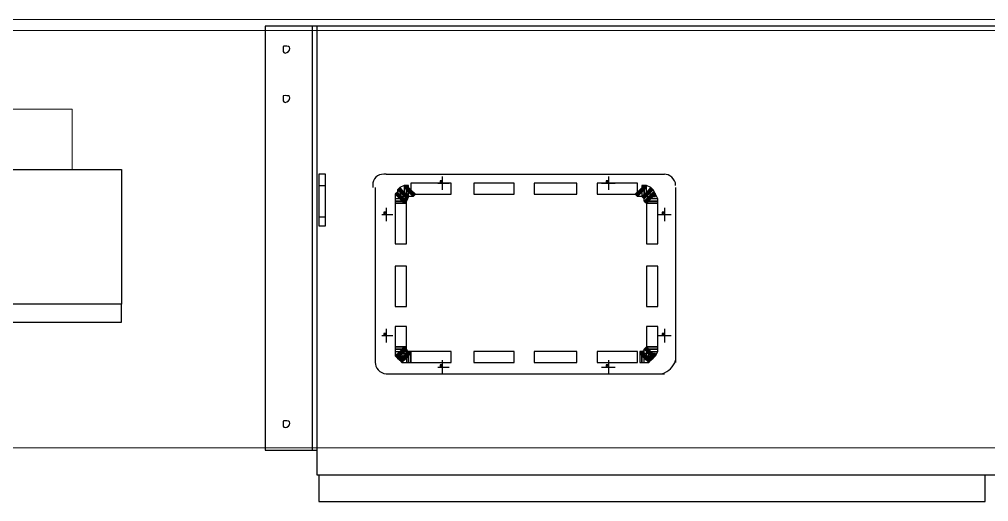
# Model space of a CAD drawing. Extents: x 1264 to 8183, y -10806 to -8316.
# Drawn here: x 4521.8 to 4638.4, y -8929 to -8870.9 of the extents above; entities that cross this region are included whole.
import ezdxf

# ---------------------------------------------------------------- set-up
doc = ezdxf.new("R2010")
doc.units = 0
doc.header["$LTSCALE"] = 200
doc.header["$MEASUREMENT"] = 0
doc.layers.get('0').update_dxf_attribs({"linetype": 'CONTINUOUS'})
doc.layers.add('Smc_Unit', color=129, linetype='CONTINUOUS')

# ---------------------------------------------------------------- blocks, each defined once
blk = doc.blocks.new('CHILLER')
at = {"lineweight": 25}
for points in [[(86.13, 12.6), (85.95, 12.78), (85.77, 12.96), (85.68, 12.87), (85.86, 12.69), (86.04, 12.51)], [(86.4, 12.69), (86.22, 12.87), (86.04, 13.05), (85.95, 12.96), (86.13, 12.78), (86.31, 12.6)], [(95.31, 12.6), (95.49, 12.78), (95.67, 12.96), (95.58, 13.05), (95.4, 12.87), (95.22, 12.69)], [(95.58, 12.51), (95.76, 12.69), (95.94, 12.87), (95.85, 12.96), (95.67, 12.78), (95.49, 12.6)], [(86.04, 12.42), (85.86, 12.6), (85.68, 12.78), (85.59, 12.69), (85.77, 12.51), (85.95, 12.33)], [(95.67, 12.33), (95.85, 12.51), (96.03, 12.69), (95.94, 12.78), (95.76, 12.6), (95.58, 12.42)], [(85.95, 6.57), (85.77, 6.39), (85.59, 6.21), (85.68, 6.12), (85.86, 6.3), (86.04, 6.48)], [(86.13, 6.39), (85.95, 6.21), (85.77, 6.03), (85.86, 5.94), (86.04, 6.12), (86.22, 6.3)], [(95.4, 6.3), (95.58, 6.12), (95.76, 5.94), (95.85, 6.03), (95.67, 6.21), (95.49, 6.39)], [(95.58, 6.48), (95.76, 6.3), (95.94, 6.12), (96.03, 6.21), (95.85, 6.39), (95.67, 6.57)], [(85.86, 6.21), (85.68, 6.21), (85.68, 6.12), (85.77, 6.03), (85.86, 6.03)], [(95.76, 6.21), (95.76, 6.03), (95.85, 6.03), (95.94, 6.12), (96.03, 6.21)]]:
    blk.add_hatch(color=256, dxfattribs=at).paths.add_polyline_path(points)
at = {"lineweight": 5}
blk.add_lwpolyline([(144, 19.26), (144, 19.71), (-16.863, 19.71), (-16.863, 19.26)], close=True, dxfattribs=at)
at = {"lineweight": 25}
for points in [[(136.44, 2.43), (138.42, 2.43), (138.42, 19.44), (80.37, 19.44), (80.37, 2.43), (82.44, 2.43)], [(82.26, 19.44), (82.26, 2.43)], [(82.44, 19.44), (82.44, 1.44), (136.44, 1.44), (136.44, 19.44)], [(41.04, 8.28), (47.61, 8.28), (47.61, 13.68), (74.61, 13.68), (74.61, 8.28), (47.52, 8.28), (47.52, 7.56), (74.61, 7.56), (74.61, 8.28)], [(85.23, 13.5), (96.39, 13.5)], [(87.48, 13.41), (87.48, 12.87)], [(94.14, 13.41), (94.14, 12.87)], [(82.53, 13.05), (82.8, 13.05)], [(84.78, 12.96), (84.78, 5.94)], [(85.68, 12.87), (85.68, 12.69)], [(85.95, 13.05), (85.77, 12.96)], [(87.3, 13.14), (87.75, 13.14)], [(93.87, 13.14), (94.41, 13.14)], [(95.85, 12.96), (95.67, 13.05)], [(96.12, 12.51), (96.03, 12.69), (95.94, 12.87)], [(96.84, 12.96), (96.84, 5.94)], [(85.59, 12.69), (85.59, 12.51)], [(86.31, 12.6), (86.13, 12.6), (86.04, 12.42)], [(95.49, 12.6), (95.31, 12.6)], [(95.58, 12.42), (95.58, 12.6)], [(85.23, 12.15), (85.23, 11.61)], [(96.39, 12.15), (96.39, 11.61)], [(82.53, 11.79), (82.8, 11.79)], [(85.05, 11.88), (85.5, 11.88)], [(96.12, 11.88), (96.66, 11.88)], [(85.05, 7.02), (85.5, 7.02)], [(85.23, 7.29), (85.23, 6.75)], [(96.12, 7.02), (96.66, 7.02)], [(96.39, 7.29), (96.39, 6.75)], [(85.59, 6.39), (85.59, 6.21)], [(85.95, 6.48), (86.13, 6.39)], [(86.04, 6.48), (86.13, 6.3)], [(95.49, 6.39), (95.67, 6.48)], [(95.58, 6.3), (95.58, 6.48)], [(95.76, 6.03), (95.85, 6.03), (95.94, 6.12), (96.03, 6.21), (96.12, 6.39)], [(85.68, 6.21), (85.68, 6.12), (85.77, 6.03), (85.86, 6.03)], [(85.86, 5.94), (86.04, 5.94)], [(87.48, 6.03), (87.48, 5.49)], [(94.14, 6.03), (94.14, 5.49)], [(95.58, 5.94), (95.76, 5.94)], [(85.23, 5.49), (96.39, 5.49)], [(87.3, 5.76), (87.75, 5.76)], [(93.87, 5.76), (94.41, 5.76)], [(82.53, 1.44), (82.53, 0.36), (109.26, 0.36), (109.26, 1.44)]]:
    blk.add_lwpolyline(points, dxfattribs=at)
at = {"lineweight": 5}
for points in [[(72.63, 13.68), (72.63, 16.11), (61.65, 16.11), (61.65, 15.3), (61.02, 15.3), (61.02, 16.11), (28.98, 16.11), (28.98, 13.77), (40.95, 13.77), (40.95, 8.37)], [(137.52, 2.52), (-3.42, 2.52)]]:
    blk.add_lwpolyline(points, dxfattribs=at)
at = {"lineweight": 25}
for points in [[(82.8, 11.43), (82.8, 13.5), (82.53, 13.5), (82.53, 11.43)], [(86.13, 12.6), (85.95, 12.78), (85.77, 12.96), (85.68, 12.87), (85.86, 12.69), (86.04, 12.51)], [(86.4, 12.69), (86.22, 12.87), (86.04, 13.05), (85.95, 12.96), (86.13, 12.78), (86.31, 12.6)], [(86.04, 12.6), (86.04, 13.05), (85.95, 13.05), (85.95, 12.6)], [(86.13, 12.6), (86.13, 13.05), (86.04, 13.05), (86.04, 12.6)], [(86.22, 13.14), (86.22, 12.69), (87.84, 12.69), (87.84, 13.14)], [(88.74, 13.14), (88.74, 12.69), (90.36, 12.69), (90.36, 13.14)], [(91.17, 13.14), (91.17, 12.69), (92.88, 12.69), (92.88, 13.14)], [(93.69, 13.14), (93.69, 12.69), (95.31, 12.69), (95.31, 13.14)], [(95.31, 12.6), (95.49, 12.78), (95.67, 12.96), (95.58, 13.05), (95.4, 12.87), (95.22, 12.69)], [(95.58, 12.6), (95.58, 13.05), (95.49, 13.05), (95.49, 12.6)], [(95.58, 12.51), (95.76, 12.69), (95.94, 12.87), (95.85, 12.96), (95.67, 12.78), (95.49, 12.6)], [(95.67, 12.6), (95.67, 13.05), (95.58, 13.05), (95.58, 12.6)], [(86.04, 12.42), (85.86, 12.6), (85.68, 12.78), (85.59, 12.69), (85.77, 12.51), (85.95, 12.33)], [(86.04, 12.51), (85.59, 12.51), (85.59, 12.42), (86.04, 12.42)], [(86.13, 12.69), (85.68, 12.69), (85.68, 12.6), (86.13, 12.6)], [(95.67, 12.33), (95.85, 12.51), (96.03, 12.69), (95.94, 12.78), (95.76, 12.6), (95.58, 12.42)], [(95.58, 12.6), (96.03, 12.6), (96.03, 12.69), (95.58, 12.69)], [(95.67, 12.42), (96.12, 12.42), (96.12, 12.51), (95.67, 12.51)], [(86.04, 12.42), (85.59, 12.42), (85.59, 12.33), (86.04, 12.33)], [(86.04, 12.33), (85.59, 12.33), (85.59, 10.71), (86.04, 10.71)], [(95.67, 12.33), (96.12, 12.33), (96.12, 12.42), (95.67, 12.42)], [(96.12, 12.33), (95.67, 12.33), (95.67, 10.71), (96.12, 10.71)], [(86.04, 9.81), (85.59, 9.81), (85.59, 8.19), (86.04, 8.19)], [(96.12, 9.81), (95.67, 9.81), (95.67, 8.19), (96.12, 8.19)], [(86.04, 7.38), (85.59, 7.38), (85.59, 6.57), (86.04, 6.57)], [(96.12, 7.38), (95.67, 7.38), (95.67, 6.57), (96.12, 6.57)], [(86.04, 6.57), (85.59, 6.57), (85.59, 6.48), (86.04, 6.48)], [(85.95, 6.57), (85.77, 6.39), (85.59, 6.21), (85.68, 6.12), (85.86, 6.3), (86.04, 6.48)], [(86.04, 6.48), (85.59, 6.48), (85.59, 6.39), (86.04, 6.39)], [(86.13, 6.3), (85.68, 6.3), (85.68, 6.21), (86.13, 6.21)], [(86.13, 6.39), (85.95, 6.21), (85.77, 6.03), (85.86, 5.94), (86.04, 6.12), (86.22, 6.3)], [(85.86, 6.48), (85.86, 6.03), (85.95, 6.03), (85.95, 6.48)], [(86.04, 6.39), (86.04, 5.94), (86.13, 5.94), (86.13, 6.39)], [(86.13, 6.39), (86.13, 5.94), (86.22, 5.94), (86.22, 6.39)], [(86.22, 6.39), (86.22, 5.94), (87.84, 5.94), (87.84, 6.39)], [(88.74, 6.39), (88.74, 5.94), (90.36, 5.94), (90.36, 6.39)], [(91.17, 6.39), (91.17, 5.94), (92.88, 5.94), (92.88, 6.39)], [(93.69, 6.39), (93.69, 5.94), (95.31, 5.94), (95.31, 6.39)], [(95.4, 6.39), (95.4, 5.94), (95.49, 5.94), (95.49, 6.39)], [(95.4, 6.3), (95.58, 6.12), (95.76, 5.94), (95.85, 6.03), (95.67, 6.21), (95.49, 6.39)], [(95.49, 6.39), (95.49, 5.94), (95.58, 5.94), (95.58, 6.39)], [(95.58, 6.48), (95.76, 6.3), (95.94, 6.12), (96.03, 6.21), (95.85, 6.39), (95.67, 6.57)], [(95.58, 6.21), (96.03, 6.21), (96.03, 6.3), (95.58, 6.3)], [(95.67, 6.48), (96.12, 6.48), (96.12, 6.57), (95.67, 6.57)], [(95.67, 6.48), (95.67, 6.03), (95.76, 6.03), (95.76, 6.48)], [(95.67, 6.39), (96.12, 6.39), (96.12, 6.48), (95.67, 6.48)]]:
    blk.add_lwpolyline(points, close=True, dxfattribs=at)
for points in [[(81.18, 18.63), (81.09, 18.63), (81.09, 18.63), (81.09, 18.54)], [(81.09, 18.54), (81.09, 18.45), (81.09, 18.36), (81.18, 18.36)], [(81.36, 18.54), (81.36, 18.63), (81.27, 18.63), (81.18, 18.63)], [(81.18, 18.36), (81.27, 18.36), (81.36, 18.45), (81.36, 18.54)], [(81.18, 16.65), (81.09, 16.65), (81.09, 16.65), (81.09, 16.56)], [(81.09, 16.56), (81.09, 16.47), (81.09, 16.38), (81.18, 16.38)], [(81.36, 16.56), (81.36, 16.65), (81.27, 16.65), (81.18, 16.65)], [(81.18, 16.38), (81.27, 16.38), (81.36, 16.47), (81.36, 16.56)], [(85.14, 13.5), (84.87, 13.5), (84.69, 13.32), (84.69, 13.05)], [(85.23, 13.5), (85.14, 13.5), (85.14, 13.5), (85.14, 13.5)], [(87.48, 13.23), (87.48, 13.23), (87.39, 13.23), (87.39, 13.23)], [(87.39, 13.23), (87.39, 13.23), (87.39, 13.14), (87.39, 13.14)], [(87.39, 13.14), (87.39, 13.14), (87.48, 13.23), (87.48, 13.23)], [(94.14, 13.23), (94.14, 13.23), (94.05, 13.23), (94.05, 13.23)], [(94.05, 13.23), (94.05, 13.23), (94.05, 13.14), (94.05, 13.14)], [(94.05, 13.14), (94.05, 13.14), (94.14, 13.23), (94.14, 13.23)], [(96.84, 13.05), (96.84, 13.32), (96.57, 13.5), (96.39, 13.5)], [(84.69, 13.05), (84.69, 13.05), (84.69, 13.05), (84.69, 12.96)], [(85.23, 11.97), (85.23, 11.97), (85.14, 11.97), (85.14, 11.97)], [(85.14, 11.97), (85.14, 11.97), (85.14, 11.88), (85.14, 11.88)], [(85.14, 11.88), (85.14, 11.88), (85.23, 11.97), (85.23, 11.97)], [(96.39, 11.97), (96.39, 11.97), (96.3, 11.97), (96.3, 11.97)], [(96.3, 11.97), (96.3, 11.97), (96.3, 11.88), (96.3, 11.88)], [(96.3, 11.88), (96.3, 11.88), (96.39, 11.97), (96.39, 11.97)], [(85.23, 7.11), (85.23, 7.11), (85.14, 7.11), (85.14, 7.11)], [(85.14, 7.11), (85.14, 7.11), (85.14, 7.02), (85.14, 7.02)], [(85.14, 7.02), (85.14, 7.02), (85.23, 7.11), (85.23, 7.11)], [(96.39, 7.11), (96.39, 7.11), (96.3, 7.11), (96.3, 7.11)], [(96.3, 7.11), (96.3, 7.11), (96.3, 7.02), (96.3, 7.02)], [(96.3, 7.02), (96.3, 7.02), (96.39, 7.11), (96.39, 7.11)], [(84.786, 5.94), (84.786, 5.76), (84.966, 5.49), (85.236, 5.49)], [(87.48, 5.85), (87.48, 5.85), (87.39, 5.85), (87.39, 5.85)], [(87.39, 5.85), (87.39, 5.85), (87.39, 5.76), (87.39, 5.76)], [(87.39, 5.76), (87.39, 5.76), (87.48, 5.85), (87.48, 5.85)], [(94.14, 5.85), (94.14, 5.85), (94.05, 5.85), (94.05, 5.85)], [(94.05, 5.85), (94.05, 5.85), (94.05, 5.76), (94.05, 5.76)], [(94.05, 5.76), (94.05, 5.76), (94.14, 5.85), (94.14, 5.85)], [(96.3, 5.49), (96.57, 5.58), (96.75, 5.76), (96.84, 6.03)], [(81.18, 3.6), (81.09, 3.6), (81.09, 3.6), (81.09, 3.51)], [(81.09, 3.51), (81.09, 3.42), (81.09, 3.33), (81.18, 3.33)], [(81.36, 3.51), (81.36, 3.6), (81.27, 3.6), (81.18, 3.6)], [(81.18, 3.33), (81.27, 3.33), (81.36, 3.42), (81.36, 3.51)]]:
    blk.add_open_spline(points, degree=3, dxfattribs=at)

msp = doc.modelspace()

# ---------------------------------------------------------------- block references
at = {"layer": 'Smc_Unit', "lineweight": -2, "xscale": 3, "yscale": 3, "zscale": 3}
msp.add_blockref('CHILLER', (4310.23, -8930.03), dxfattribs=at)

doc.saveas('drawing.dxf')
